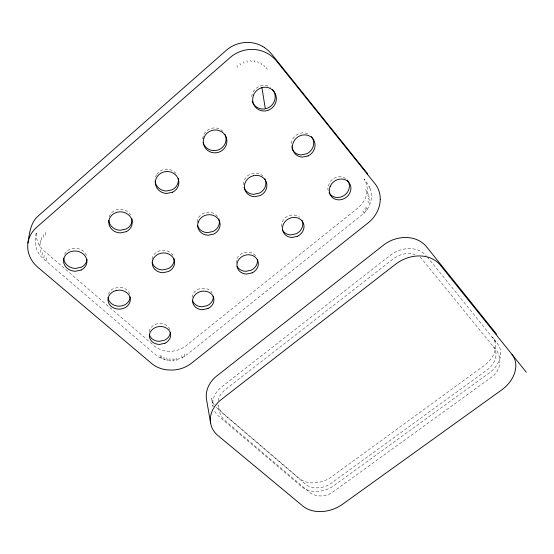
<?xml version="1.0" encoding="UTF-8"?>
<svg xmlns="http://www.w3.org/2000/svg" width="554" height="554" viewBox="0 0 554 554"><rect width="100%" height="100%" fill="white"/><g stroke="black" fill="none" stroke-linecap="round" stroke-linejoin="round"><path stroke-width="0.42" stroke-dasharray="2.77 2.08" d="M46.19 260.47L46.578 257.645M43.808 258.06L44.209 255.242M41.924 255.339L42.339 252.534M45.4 235.055L45.802 232.348M43.136 237.431L43.551 234.709M40.587 252.395L41.017 249.598M41.411 240.131L41.834 237.396M39.743 246.163L40.179 243.4M40.269 243.074L40.698 240.325M152.087 259.092C152.724 253.621 158.305 250.124 163.527 250.214A11.122 9.847 -4.4 0 1 173.901 257.79M202.66 138.742L203.235 135.931L204.62 133.112A11.759 11.343 -15 0 1 223.29 131.734M197.092 222.147L197.626 219.606L198.941 217.043A11.191 10.201 -11.2 0 1 217.937 217.064M251.71 96.555C252.319 90.163 258.233 85.025 264.667 85.406A12.036 11.586 -49.1 0 1 270.394 87.407M216.261 407.412L299.174 478.358C307.837 485.505 322.151 483.649 331.368 476.946L484.141 365.612C491.066 360.37 496.259 352.843 495.498 344.29L494.507 340.419L492.52 337.081L497.45 343.688A25.179 18.988 -31 0 1 489.203 372.981L334.097 485.526A23.78 17.569 -18.8 0 1 301.888 486.869L219.003 416.518A25.865 20.574 -14 0 1 213.92 409.572M493.365 346.686A20.138 15.187 -31 0 1 486.807 370.141L331.368 483.13A19.023 14.051 -18.8 0 1 305.552 484.182L222.881 413.526A20.692 16.454 -14 0 1 218.034 404.884C218.678 410.833 220.506 417.19 225.464 420.985L309.014 491.98C315.766 497.478 326.064 497.021 332.94 491.987L491.412 377.26C501.917 370.557 502.665 354.823 493.365 346.686L422.356 259.577A21.862 18.033 -32.4 0 0 419.094 256.592M427.266 256.883L497.45 343.688M365.571 189.641L367.191 191.947M366.949 192.245L368.569 194.565M367.794 195.084L369.421 197.418M368.091 198.083L369.719 200.423M367.835 201.137L369.456 203.498M365.716 207.058L367.316 209.447M364.878 208.436L366.471 210.832M362.87 210.998L364.449 213.401M266.245 67.636L267.353 69.347M263.725 65.053L264.819 66.75M260.782 62.969L261.855 64.659M214.232 404.988L212.258 401.186L211.531 398.208L213.055 406.615A25.865 20.574 -14 0 1 221.752 386.81L390.196 255.394A27.326 22.548 -32.4 0 1 426.171 255.56M257.506 61.446L258.559 63.121M253.995 60.531L255.02 62.207M250.36 60.268L251.364 61.937M370.037 188.318L368.126 184.614L364.103 179.004L366.18 183.166C369.262 192.342 365.266 201.961 357.787 208.089L185.895 345.807C177.079 352.822 163.333 353.459 154.268 345.904L44.161 250.927C40.234 247.61 37.215 242.68 36.446 237.043L36.522 232.098C33.496 241.426 35.588 252.499 43.441 258.794L155.563 354.747C164.185 362.136 177.903 361.804 186.663 354.816L362.018 214.834C369.913 208.713 373.936 197.3 369.837 187.889M246.71 60.649L247.693 62.325M243.171 61.674L244.127 63.357M239.847 63.315L240.782 65.005M236.849 65.504L237.756 67.214M369.061 186.206L369.262 186.643M184.288 354.02L184.745 357.129M181.809 355.696L182.245 358.819M176.068 357.912L176.47 361.049M172.98 358.383L173.367 361.52M169.863 358.396L170.23 361.54M166.809 357.967L167.163 361.111M163.922 357.095L164.254 360.239M161.269 355.813L161.588 358.95M160.058 355.024L160.376 358.161M218.103 400.847A20.692 16.454 -14 0 1 225.139 389.781L393.195 258.96A21.862 18.033 -32.4 0 1 414.981 254.549M109.193 216.78A11.662 10.491 4.8 0 1 119.089 209.329A11.662 10.491 4.8 0 1 130.647 214.904M64.617 254.307A11.648 10.069 6.5 0 1 75.704 248.261A11.648 10.069 6.5 0 1 86.424 255.38M155.542 176.885A11.689 10.928 0.3 0 1 156.436 174.898M156.824 174.281A11.689 10.928 0.3 0 1 167.232 169.192A11.689 10.928 0.3 0 1 177.121 175.133M281.425 226.634A10.921 9.764 -25.8 0 1 287.561 216.275A10.921 9.764 -25.8 0 1 299.631 217.237M243.497 184.711A11.315 10.519 -23.4 0 1 250.034 174.261L255.796 173.063A11.315 10.519 -23.4 0 1 262.894 176.054M291.868 148.327A11.572 10.734 -39.1 0 1 295.871 135.418A11.572 10.734 -39.1 0 1 309.326 134.629M328.231 190.763A11.156 9.958 -35.7 0 1 328.003 186.76L330.212 181.601A11.156 9.958 -35.7 0 1 346.922 179.662M236.163 263.24A10.768 9.508 -17.1 0 1 243.621 252.742A10.768 9.508 -17.1 0 1 256.08 256.419M192.065 297.477A10.671 9.217 -10.6 0 1 200.596 288.537A10.671 9.217 -10.6 0 1 212.23 293.031M149.199 331.666A10.616 8.912 -6.3 0 1 158.749 323.536A10.616 8.912 -6.3 0 1 169.829 329.401M108.404 294.181A11.087 9.48 -0.6 0 1 113.674 288.426L119.276 287.207A11.087 9.48 -0.6 0 1 129.844 294.409"/><path stroke-width="0.83" d="M27.935 243.012C29.431 233.379 30.525 222.161 38.704 215.52L226.094 50.497C235.803 41.702 251.114 39.749 262.52 46.377M264.41 47.526L268.351 50.573L271.626 54.07L367.752 173.928M262.361 46.28L264.57 47.623M496.557 334.11L426.635 246.883C416.006 233.809 395.224 235.402 383.084 245.47L216.898 375.854C209.724 381.332 204.869 390.591 206.573 399.732L210.589 422.965M526.3 372.253L440.444 265.276A33.739 27.506 -32 0 0 395.362 264.383L221.441 399.413A31.883 25.034 -14.2 0 0 218.068 435.659L302.99 506.169A29.251 21.281 -18.8 0 0 342.476 504.313L501.481 390.085A31.01 23.06 -30.8 0 0 511.972 354.408M261.834 87.137L265.241 108.231M224.959 134.2A11.759 11.343 -15 0 1 218.428 149.871A11.759 11.343 -15 0 1 203.041 142.426M87.026 259.286A11.648 10.069 6.5 0 1 81.334 267.187L75.579 268.427A11.648 10.069 6.5 0 1 63.8 258.171M132.004 218.83A11.662 10.491 4.8 0 1 126.083 229.044L120.273 230.27A11.662 10.491 4.8 0 1 108.785 220.187M272.623 89.464A12.036 11.586 -49.1 0 1 268.953 107.476A12.036 11.586 -49.1 0 1 252.174 101.14M178.277 178.52A11.689 10.928 0.3 0 1 172.114 189.8L166.248 191.026A11.689 10.928 0.3 0 1 155.078 181.137M130.162 296.861A11.087 9.48 -0.6 0 1 119.401 306.168A11.087 9.48 -0.6 0 1 108.03 297.47M174.067 258.628A11.122 9.847 -4.4 0 1 168.194 268.704L162.62 269.909A11.122 9.847 -4.4 0 1 152.212 262.464M264.902 178.845A11.315 10.519 -23.4 0 1 259.314 193.145L253.642 194.336A11.315 10.519 -23.4 0 1 244.002 187.425M311.41 136.526A11.572 10.734 -39.1 0 1 306.812 153.749L301.085 154.94A11.572 10.734 -39.1 0 1 292.131 148.978M347.358 180.147A11.156 9.958 -35.7 0 1 344.269 195.354A11.156 9.958 -35.7 0 1 329.055 192.778M301.972 220.27A10.921 9.764 -25.8 0 1 296.3 233.74L290.85 234.917A10.921 9.764 -25.8 0 1 282.277 229.709M257.312 259.487A10.768 9.508 -17.1 0 1 251.246 270.151L245.844 271.335A10.768 9.508 -17.1 0 1 237.133 266.398M213.242 296.071A10.671 9.217 -10.6 0 1 207.376 305.607L202.016 306.791A10.671 9.217 -10.6 0 1 192.494 300.649M218.816 218.872A11.191 10.201 -11.2 0 1 213.124 231.447L207.501 232.645A11.191 10.201 -11.2 0 1 197.466 225.45M170.3 332.455A10.616 8.912 -6.3 0 1 164.649 340.142L159.337 341.326A10.616 8.912 -6.3 0 1 149.4 334.761M380.259 199.53L380.044 202.425A30.255 26.634 -34.9 0 1 368.098 222.902L191.594 363.133A28.732 23.898 -7.9 0 1 172.8 370.072L166.927 369.871A28.732 23.898 -7.9 0 1 151.595 363.438L38.067 267.485A32.52 28.109 8.8 0 1 27.825 248.954L27.7 245.976A32.52 28.109 8.8 0 1 36.606 227.348L229.855 57.775A33.517 32.541 -56.5 0 1 276.709 61.259L375.016 183.755A30.255 26.634 -34.9 0 1 380.259 199.53M152.682 260.214L152.218 262.672A11.191 9.889 -4.5 0 0 162.966 272.713L168.575 271.495A11.191 9.889 -4.5 0 0 174.309 260.477A11.191 9.889 -4.5 0 0 163.887 252.922C159.137 252.908 154.282 255.574 152.682 260.214M203.886 138.057L203.304 140.882A11.835 11.405 -15.2 0 0 218.387 152.329A11.835 11.405 -15.2 0 0 224.619 134.49A11.835 11.405 -15.2 0 0 205.285 135.218L203.886 138.057M198.214 222.154L197.667 224.709A11.26 10.249 -11.4 0 0 208.138 235.249L213.796 234.037A11.26 10.249 -11.4 0 0 217.313 217.916A11.26 10.249 -11.4 0 0 199.53 219.578L198.214 222.154M253.365 95.503L252.7 98.439A12.119 11.648 -48.3 0 0 263.33 111.001A12.119 11.648 -48.3 0 0 276.301 99.858A12.119 11.648 -48.3 0 0 265.754 87.22C260.352 86.971 255.179 90.399 253.365 95.503M330.142 186.49L329.401 189.073A11.225 10 -35.5 0 0 342.324 199.364A11.225 10 -35.5 0 0 349.332 183.028A11.225 10 -35.5 0 0 331.631 183.886L330.142 186.49M116.153 290.511L113.722 291.342A11.156 9.522 -0.8 0 0 111.86 306.861A11.156 9.522 -0.8 0 0 129.574 303.003A11.156 9.522 -0.8 0 0 119.359 290.116L116.153 290.511M253.497 175.701L250.969 176.56A11.392 10.568 -23.4 0 0 244.529 188.395A11.392 10.568 -23.4 0 0 254.584 196.732L260.29 195.527A11.392 10.568 -23.4 0 0 266.751 183.727A11.392 10.568 -23.4 0 0 256.765 175.355L253.497 175.701M252.125 272.887L246.689 274.078A10.831 9.55 -17.1 0 1 237.936 260.934A10.831 9.55 -17.1 0 1 255.262 257.139A10.831 9.55 -17.1 0 1 252.125 272.887M207.985 308.523L202.591 309.714A10.741 9.252 -10.7 0 1 193.464 297.145A10.741 9.252 -10.7 0 1 210.638 293.336A10.741 9.252 -10.7 0 1 207.985 308.523M164.988 343.217L159.649 344.422A10.678 8.947 -6.4 0 1 150.162 332.4A10.678 8.947 -6.4 0 1 167.19 328.577A10.678 8.947 -6.4 0 1 164.988 343.217M81.175 270.033L75.379 271.28A11.717 10.117 6.3 0 1 64.181 257.485A11.717 10.117 6.3 0 1 82.65 253.517A11.717 10.117 6.3 0 1 81.175 270.033M297.47 236.288L291.986 237.472A10.99 9.806 -25.8 0 1 283.634 223.726A10.99 9.806 -25.8 0 1 301.113 219.952A10.99 9.806 -25.8 0 1 297.47 236.288M172.543 192.224L166.643 193.457A11.766 10.983 -0.1 0 1 156.228 178.305A11.766 10.983 -0.1 0 1 175.05 174.378A11.766 10.983 -0.1 0 1 172.543 192.224M308.114 155.916L302.352 157.114A11.648 10.789 -38.8 0 1 293.682 141.665A11.648 10.789 -38.8 0 1 312.061 137.849A11.648 10.789 -38.8 0 1 308.114 155.916M126.208 231.683L120.363 232.922A11.738 10.54 4.5 0 1 109.547 218.463A11.738 10.54 4.5 0 1 128.189 214.516A11.738 10.54 4.5 0 1 126.208 231.683"/></g></svg>
